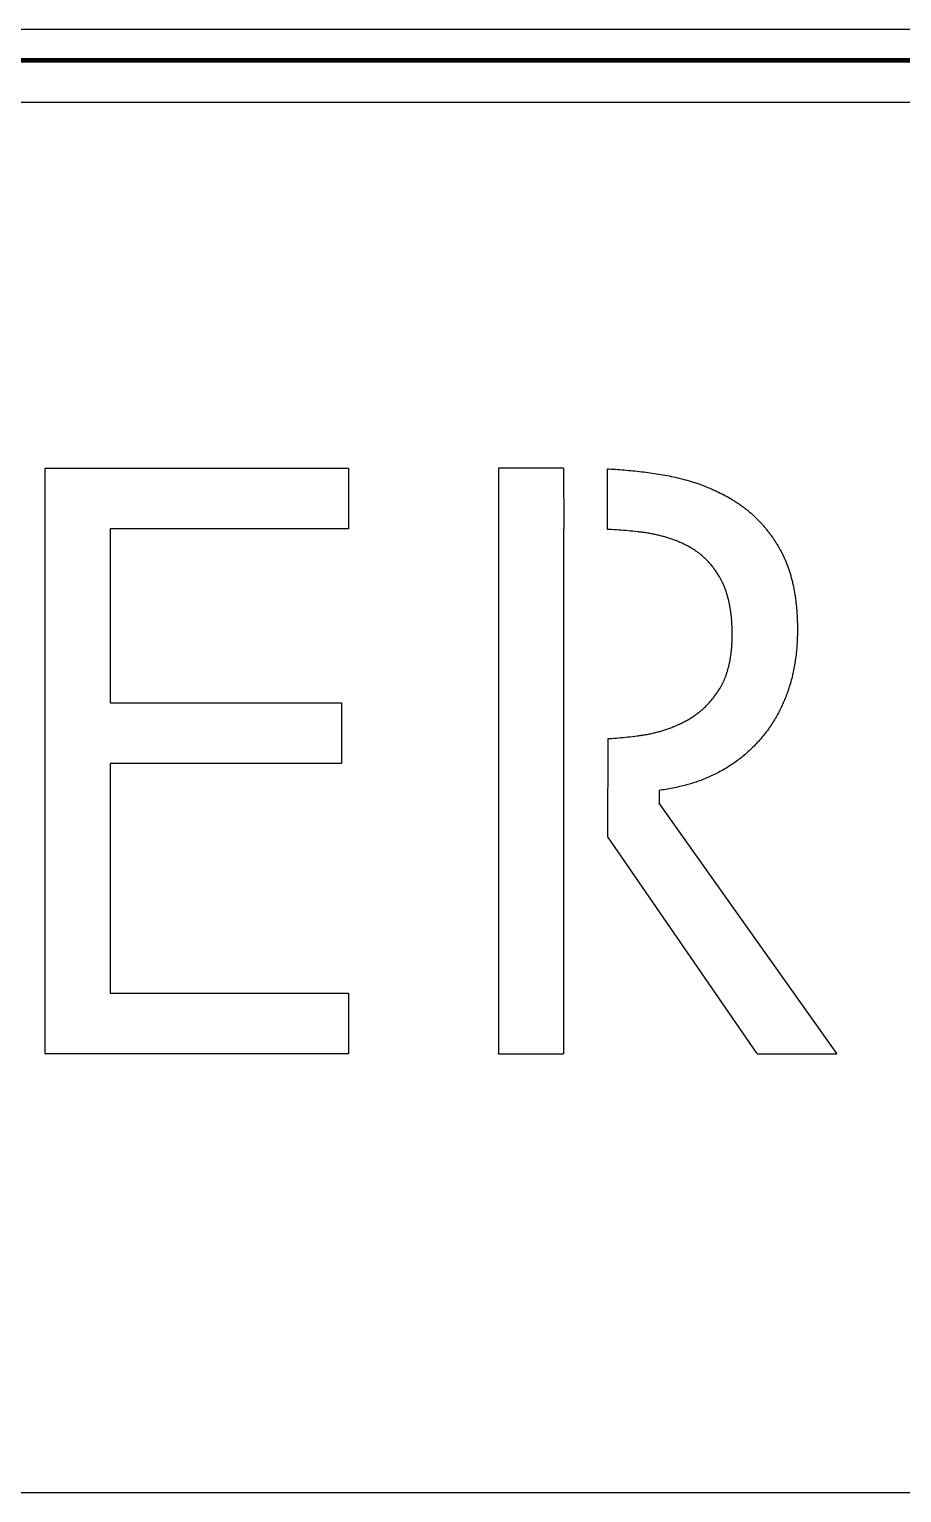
# Model space of a CAD drawing. Header units: millimetres. Extents: x 153 to 4750, y 92 to 3343.
# Drawn here: x 1458.8 to 1518.4, y 1818.6 to 1918.6 of the extents above; entities that cross this region are included whole.
import ezdxf

# ---------------------------------------------------------------- set-up
doc = ezdxf.new("R2010")
doc.units = ezdxf.units.MM

msp = doc.modelspace()

# ---------------------------------------------------------------- linework, layer by layer
for p, q in [((1320.381, 1918.616), (1738.381, 1918.616)), ((1702.063, 1916.6), (1356.7, 1916.6)), ((1356.801, 1916.554), (1701.961, 1916.554)), ((1356.968, 1916.478), (1701.795, 1916.478)), ((1701.566, 1916.374), (1357.197, 1916.374)), ((1699.304, 1913.616), (1359.459, 1913.616)), ((1459.876, 1888.616), (1480.619, 1888.616)), ((1459.876, 1848.616), (1459.876, 1888.616)), ((1480.619, 1888.616), (1480.619, 1884.478)), ((1490.858, 1888.612), (1490.89, 1888.616)), ((1490.858, 1888.612), (1490.858, 1848.643)), ((1495.292, 1888.616), (1490.89, 1888.616)), ((1495.292, 1888.616), (1495.314, 1884.477)), ((1498.314, 1888.576), (1498.385, 1888.573)), ((1498.314, 1884.439), (1498.314, 1888.576)), ((1498.385, 1888.573), (1498.538, 1888.565)), ((1498.538, 1888.565), (1498.69, 1888.556)), ((1498.69, 1888.556), (1498.842, 1888.547)), ((1498.842, 1888.547), (1498.993, 1888.537)), ((1498.993, 1888.537), (1499.144, 1888.526)), ((1499.144, 1888.526), (1499.295, 1888.515)), ((1499.295, 1888.515), (1499.445, 1888.503)), ((1499.445, 1888.503), (1499.595, 1888.49)), ((1499.595, 1888.49), (1499.745, 1888.477)), ((1499.745, 1888.477), (1499.894, 1888.463)), ((1499.894, 1888.463), (1500.043, 1888.448)), ((1500.043, 1888.448), (1500.191, 1888.433)), ((1500.191, 1888.433), (1500.339, 1888.417)), ((1500.339, 1888.417), (1500.487, 1888.4)), ((1500.487, 1888.4), (1500.635, 1888.382)), ((1500.635, 1888.382), (1500.782, 1888.364)), ((1500.782, 1888.364), (1500.928, 1888.346)), ((1500.928, 1888.346), (1501.075, 1888.326)), ((1501.075, 1888.326), (1501.221, 1888.306)), ((1501.221, 1888.306), (1501.367, 1888.285)), ((1501.367, 1888.285), (1501.512, 1888.264)), ((1501.512, 1888.264), (1501.657, 1888.242)), ((1501.657, 1888.242), (1501.801, 1888.219)), ((1501.801, 1888.219), (1501.946, 1888.196)), ((1501.946, 1888.196), (1502.09, 1888.172)), ((1502.09, 1888.172), (1502.233, 1888.147)), ((1502.233, 1888.147), (1502.376, 1888.121)), ((1502.376, 1888.121), (1502.517, 1888.093)), ((1502.517, 1888.093), (1502.658, 1888.065)), ((1502.658, 1888.065), (1502.798, 1888.036)), ((1502.798, 1888.036), (1502.937, 1888.005)), ((1502.937, 1888.005), (1503.075, 1887.973)), ((1503.075, 1887.973), (1503.212, 1887.94)), ((1503.212, 1887.94), (1503.349, 1887.906)), ((1503.349, 1887.906), (1503.484, 1887.871)), ((1503.484, 1887.871), (1503.619, 1887.834)), ((1503.619, 1887.834), (1503.753, 1887.797)), ((1503.753, 1887.797), (1503.886, 1887.758)), ((1503.886, 1887.758), (1504.018, 1887.718)), ((1504.018, 1887.718), (1504.149, 1887.677)), ((1504.149, 1887.677), (1504.279, 1887.635)), ((1504.279, 1887.635), (1504.409, 1887.592)), ((1504.409, 1887.592), (1504.537, 1887.547)), ((1504.537, 1887.547), (1504.665, 1887.501)), ((1504.665, 1887.501), (1504.792, 1887.455)), ((1504.792, 1887.455), (1504.918, 1887.407)), ((1504.918, 1887.407), (1505.043, 1887.358)), ((1505.043, 1887.358), (1505.167, 1887.308)), ((1505.167, 1887.308), (1505.291, 1887.256)), ((1505.291, 1887.256), (1505.413, 1887.204)), ((1505.413, 1887.204), (1505.535, 1887.15)), ((1505.535, 1887.15), (1505.655, 1887.095)), ((1505.655, 1887.095), (1505.775, 1887.039)), ((1505.775, 1887.039), (1505.894, 1886.982)), ((1505.894, 1886.982), (1506.012, 1886.924)), ((1506.012, 1886.924), (1506.13, 1886.865)), ((1506.13, 1886.865), (1506.246, 1886.804)), ((1506.246, 1886.804), (1506.362, 1886.742)), ((1506.362, 1886.742), (1506.476, 1886.679)), ((1506.476, 1886.679), (1506.59, 1886.615)), ((1506.59, 1886.615), (1506.703, 1886.55)), ((1506.703, 1886.55), (1506.815, 1886.484)), ((1506.815, 1886.484), (1506.871, 1886.45)), ((1506.871, 1886.45), (1506.926, 1886.416)), ((1506.926, 1886.416), (1506.981, 1886.382)), ((1506.981, 1886.382), (1507.035, 1886.347)), ((1507.035, 1886.347), (1507.09, 1886.312)), ((1507.09, 1886.312), (1507.144, 1886.277)), ((1507.144, 1886.277), (1507.198, 1886.241)), ((1507.198, 1886.241), (1507.251, 1886.205)), ((1507.251, 1886.205), (1507.304, 1886.169)), ((1507.304, 1886.169), (1507.357, 1886.132)), ((1507.357, 1886.132), (1507.41, 1886.095)), ((1507.41, 1886.095), (1507.462, 1886.057)), ((1507.462, 1886.057), (1507.514, 1886.019)), ((1507.514, 1886.019), (1507.565, 1885.981)), ((1507.565, 1885.981), (1507.617, 1885.943)), ((1507.617, 1885.943), (1507.668, 1885.904)), ((1507.668, 1885.904), (1507.718, 1885.865)), ((1507.718, 1885.865), (1507.769, 1885.825)), ((1507.769, 1885.825), (1507.819, 1885.785)), ((1507.819, 1885.785), (1507.868, 1885.745)), ((1507.868, 1885.745), (1507.918, 1885.705)), ((1507.918, 1885.705), (1507.967, 1885.664)), ((1507.967, 1885.664), (1508.016, 1885.622)), ((1508.016, 1885.622), (1508.064, 1885.581)), ((1508.064, 1885.581), (1508.113, 1885.539)), ((1508.113, 1885.539), (1508.161, 1885.496)), ((1508.161, 1885.496), (1508.208, 1885.454)), ((1508.208, 1885.454), (1508.255, 1885.411)), ((1508.255, 1885.411), (1508.302, 1885.367)), ((1508.302, 1885.367), (1508.349, 1885.324)), ((1508.349, 1885.324), (1508.396, 1885.28)), ((1508.396, 1885.28), (1508.442, 1885.235)), ((1508.442, 1885.235), (1508.487, 1885.191)), ((1508.487, 1885.191), (1508.533, 1885.145)), ((1508.533, 1885.145), (1508.578, 1885.1)), ((1508.578, 1885.1), (1508.623, 1885.054)), ((1508.623, 1885.054), (1508.667, 1885.008)), ((1508.667, 1885.008), (1508.712, 1884.962)), ((1480.619, 1884.478), (1464.333, 1884.478)), ((1464.333, 1884.478), (1464.333, 1872.594)), ((1495.314, 1866.175), (1495.314, 1884.477)), ((1498.414, 1884.435), (1498.314, 1884.439)), ((1498.579, 1884.426), (1498.414, 1884.435)), ((1498.744, 1884.417), (1498.579, 1884.426)), ((1498.909, 1884.407), (1498.744, 1884.417)), ((1499.072, 1884.396), (1498.909, 1884.407)), ((1499.235, 1884.384), (1499.072, 1884.396)), ((1499.398, 1884.371), (1499.235, 1884.384)), ((1499.559, 1884.358), (1499.398, 1884.371)), ((1499.72, 1884.344), (1499.559, 1884.358)), ((1499.88, 1884.329), (1499.72, 1884.344)), ((1500.04, 1884.314), (1499.88, 1884.329)), ((1500.199, 1884.297), (1500.04, 1884.314)), ((1500.357, 1884.28), (1500.199, 1884.297)), ((1500.436, 1884.271), (1500.357, 1884.28)), ((1500.515, 1884.262), (1500.436, 1884.271)), ((1500.593, 1884.253), (1500.515, 1884.262)), ((1500.671, 1884.243), (1500.593, 1884.253)), ((1500.748, 1884.232), (1500.671, 1884.243)), ((1500.825, 1884.221), (1500.748, 1884.232)), ((1500.902, 1884.21), (1500.825, 1884.221)), ((1500.978, 1884.198), (1500.902, 1884.21)), ((1501.054, 1884.186), (1500.978, 1884.198)), ((1501.13, 1884.173), (1501.054, 1884.186)), ((1501.205, 1884.16), (1501.13, 1884.173)), ((1501.28, 1884.146), (1501.205, 1884.16)), ((1501.354, 1884.132), (1501.28, 1884.146)), ((1501.428, 1884.117), (1501.354, 1884.132)), ((1501.502, 1884.102), (1501.428, 1884.117)), ((1501.575, 1884.086), (1501.502, 1884.102)), ((1501.648, 1884.07), (1501.575, 1884.086)), ((1501.72, 1884.054), (1501.648, 1884.07)), ((1501.792, 1884.037), (1501.72, 1884.054)), ((1501.864, 1884.019), (1501.792, 1884.037)), ((1501.935, 1884.002), (1501.864, 1884.019)), ((1502.006, 1883.983), (1501.935, 1884.002)), ((1508.712, 1884.962), (1508.756, 1884.915)), ((1508.756, 1884.915), (1508.799, 1884.868)), ((1508.799, 1884.868), (1508.842, 1884.82)), ((1508.842, 1884.82), (1508.885, 1884.772)), ((1508.885, 1884.772), (1508.928, 1884.724)), ((1508.928, 1884.724), (1508.971, 1884.676)), ((1508.971, 1884.676), (1509.013, 1884.627)), ((1509.013, 1884.627), (1509.054, 1884.577)), ((1509.054, 1884.577), (1509.096, 1884.528)), ((1509.096, 1884.528), (1509.137, 1884.478)), ((1509.137, 1884.478), (1509.178, 1884.428)), ((1509.178, 1884.428), (1509.218, 1884.377)), ((1509.218, 1884.377), (1509.259, 1884.326)), ((1509.259, 1884.326), (1509.299, 1884.275)), ((1509.299, 1884.275), (1509.338, 1884.223)), ((1509.338, 1884.223), (1509.378, 1884.171)), ((1509.378, 1884.171), (1509.417, 1884.119)), ((1509.417, 1884.119), (1509.455, 1884.066)), ((1509.455, 1884.066), (1509.494, 1884.013)), ((1509.494, 1884.013), (1509.532, 1883.959)), ((1502.077, 1883.964), (1502.006, 1883.983)), ((1502.147, 1883.945), (1502.077, 1883.964)), ((1502.216, 1883.925), (1502.147, 1883.945)), ((1502.286, 1883.905), (1502.216, 1883.925)), ((1502.355, 1883.884), (1502.286, 1883.905)), ((1502.423, 1883.863), (1502.355, 1883.884)), ((1502.491, 1883.842), (1502.423, 1883.863)), ((1502.559, 1883.82), (1502.491, 1883.842)), ((1502.626, 1883.797), (1502.559, 1883.82)), ((1502.693, 1883.774), (1502.626, 1883.797)), ((1502.76, 1883.751), (1502.693, 1883.774)), ((1502.826, 1883.727), (1502.76, 1883.751)), ((1502.892, 1883.702), (1502.826, 1883.727)), ((1502.957, 1883.677), (1502.892, 1883.702)), ((1503.022, 1883.652), (1502.957, 1883.677)), ((1503.087, 1883.626), (1503.022, 1883.652)), ((1503.151, 1883.6), (1503.087, 1883.626)), ((1503.215, 1883.573), (1503.151, 1883.6)), ((1503.278, 1883.546), (1503.215, 1883.573)), ((1503.341, 1883.518), (1503.278, 1883.546)), ((1503.404, 1883.49), (1503.341, 1883.518)), ((1503.466, 1883.462), (1503.404, 1883.49)), ((1503.528, 1883.433), (1503.466, 1883.462)), ((1503.589, 1883.403), (1503.528, 1883.433)), ((1503.651, 1883.373), (1503.589, 1883.403)), ((1503.711, 1883.343), (1503.651, 1883.373)), ((1503.771, 1883.312), (1503.711, 1883.343)), ((1503.831, 1883.28), (1503.771, 1883.312)), ((1503.89, 1883.248), (1503.831, 1883.28)), ((1503.949, 1883.214), (1503.89, 1883.248)), ((1504.007, 1883.181), (1503.949, 1883.214)), ((1504.065, 1883.146), (1504.007, 1883.181)), ((1504.122, 1883.111), (1504.065, 1883.146)), ((1504.179, 1883.075), (1504.122, 1883.111)), ((1504.235, 1883.039), (1504.179, 1883.075)), ((1504.29, 1883.002), (1504.235, 1883.039)), ((1504.345, 1882.964), (1504.29, 1883.002)), ((1509.532, 1883.959), (1509.57, 1883.906)), ((1509.57, 1883.906), (1509.607, 1883.851)), ((1509.607, 1883.851), (1509.644, 1883.797)), ((1509.644, 1883.797), (1509.681, 1883.742)), ((1509.681, 1883.742), (1509.718, 1883.687)), ((1509.718, 1883.687), (1509.754, 1883.632)), ((1509.754, 1883.632), (1509.79, 1883.576)), ((1509.79, 1883.576), (1509.826, 1883.52)), ((1509.826, 1883.52), (1509.861, 1883.463)), ((1509.861, 1883.463), (1509.896, 1883.406)), ((1509.896, 1883.406), (1509.931, 1883.349)), ((1509.931, 1883.349), (1509.965, 1883.291)), ((1509.965, 1883.291), (1509.999, 1883.233)), ((1509.999, 1883.233), (1510.033, 1883.175)), ((1510.033, 1883.175), (1510.067, 1883.116)), ((1510.067, 1883.116), (1510.1, 1883.057)), ((1510.1, 1883.057), (1510.132, 1882.998)), ((1504.4, 1882.925), (1504.345, 1882.964)), ((1504.454, 1882.886), (1504.4, 1882.925)), ((1504.508, 1882.846), (1504.454, 1882.886)), ((1504.561, 1882.806), (1504.508, 1882.846)), ((1504.613, 1882.764), (1504.561, 1882.806)), ((1504.665, 1882.722), (1504.613, 1882.764)), ((1504.717, 1882.68), (1504.665, 1882.722)), ((1504.768, 1882.636), (1504.717, 1882.68)), ((1504.818, 1882.592), (1504.768, 1882.636)), ((1504.868, 1882.548), (1504.818, 1882.592)), ((1504.918, 1882.502), (1504.868, 1882.548)), ((1504.966, 1882.456), (1504.918, 1882.502)), ((1505.015, 1882.409), (1504.966, 1882.456)), ((1505.063, 1882.362), (1505.015, 1882.409)), ((1505.11, 1882.314), (1505.063, 1882.362)), ((1505.157, 1882.265), (1505.11, 1882.314)), ((1505.203, 1882.216), (1505.157, 1882.265)), ((1505.249, 1882.165), (1505.203, 1882.216)), ((1505.295, 1882.114), (1505.249, 1882.165)), ((1505.339, 1882.063), (1505.295, 1882.114)), ((1505.384, 1882.011), (1505.339, 1882.063)), ((1505.428, 1881.958), (1505.384, 1882.011)), ((1510.132, 1882.998), (1510.164, 1882.938)), ((1510.164, 1882.938), (1510.196, 1882.877)), ((1510.196, 1882.877), (1510.227, 1882.817)), ((1510.227, 1882.817), (1510.258, 1882.755)), ((1510.258, 1882.755), (1510.288, 1882.693)), ((1510.288, 1882.693), (1510.318, 1882.631)), ((1510.318, 1882.631), (1510.348, 1882.568)), ((1510.348, 1882.568), (1510.377, 1882.505)), ((1510.377, 1882.505), (1510.405, 1882.441)), ((1510.405, 1882.441), (1510.433, 1882.377)), ((1510.433, 1882.377), (1510.461, 1882.312)), ((1510.461, 1882.312), (1510.488, 1882.247)), ((1510.488, 1882.247), (1510.515, 1882.182)), ((1510.515, 1882.182), (1510.541, 1882.116)), ((1510.541, 1882.116), (1510.567, 1882.049)), ((1510.567, 1882.049), (1510.592, 1881.982)), ((1505.471, 1881.904), (1505.428, 1881.958)), ((1505.514, 1881.85), (1505.471, 1881.904)), ((1505.556, 1881.795), (1505.514, 1881.85)), ((1505.598, 1881.739), (1505.556, 1881.795)), ((1505.639, 1881.683), (1505.598, 1881.739)), ((1505.68, 1881.626), (1505.639, 1881.683)), ((1505.72, 1881.568), (1505.68, 1881.626)), ((1505.759, 1881.51), (1505.72, 1881.568)), ((1505.799, 1881.451), (1505.759, 1881.51)), ((1505.837, 1881.391), (1505.799, 1881.451)), ((1505.876, 1881.33), (1505.837, 1881.391)), ((1505.913, 1881.269), (1505.876, 1881.33)), ((1505.95, 1881.207), (1505.913, 1881.269)), ((1505.987, 1881.145), (1505.95, 1881.207)), ((1506.005, 1881.113), (1505.987, 1881.145)), ((1506.023, 1881.081), (1506.005, 1881.113)), ((1506.04, 1881.049), (1506.023, 1881.081)), ((1506.058, 1881.017), (1506.04, 1881.049)), ((1506.075, 1880.985), (1506.058, 1881.017)), ((1510.592, 1881.982), (1510.617, 1881.915)), ((1510.617, 1881.915), (1510.641, 1881.847)), ((1510.641, 1881.847), (1510.665, 1881.778)), ((1510.665, 1881.778), (1510.689, 1881.71)), ((1510.689, 1881.71), (1510.712, 1881.64)), ((1510.712, 1881.64), (1510.734, 1881.571)), ((1510.734, 1881.571), (1510.756, 1881.5)), ((1510.756, 1881.5), (1510.778, 1881.43)), ((1510.778, 1881.43), (1510.799, 1881.358)), ((1510.799, 1881.358), (1510.82, 1881.287)), ((1510.82, 1881.287), (1510.84, 1881.215)), ((1510.84, 1881.215), (1510.86, 1881.142)), ((1510.86, 1881.142), (1510.88, 1881.069)), ((1510.88, 1881.069), (1510.898, 1880.996)), ((1506.092, 1880.952), (1506.075, 1880.985)), ((1506.109, 1880.919), (1506.092, 1880.952)), ((1506.125, 1880.886), (1506.109, 1880.919)), ((1506.142, 1880.852), (1506.125, 1880.886)), ((1506.158, 1880.819), (1506.142, 1880.852)), ((1506.174, 1880.785), (1506.158, 1880.819)), ((1506.19, 1880.751), (1506.174, 1880.785)), ((1506.206, 1880.716), (1506.19, 1880.751)), ((1506.221, 1880.682), (1506.206, 1880.716)), ((1506.236, 1880.647), (1506.221, 1880.682)), ((1506.252, 1880.612), (1506.236, 1880.647)), ((1506.266, 1880.577), (1506.252, 1880.612)), ((1506.281, 1880.541), (1506.266, 1880.577)), ((1506.296, 1880.506), (1506.281, 1880.541)), ((1506.31, 1880.47), (1506.296, 1880.506)), ((1506.324, 1880.434), (1506.31, 1880.47)), ((1506.338, 1880.397), (1506.324, 1880.434)), ((1506.352, 1880.361), (1506.338, 1880.397)), ((1506.365, 1880.324), (1506.352, 1880.361)), ((1506.379, 1880.287), (1506.365, 1880.324)), ((1506.392, 1880.25), (1506.379, 1880.287)), ((1506.405, 1880.212), (1506.392, 1880.25)), ((1506.417, 1880.175), (1506.405, 1880.212)), ((1506.43, 1880.137), (1506.417, 1880.175)), ((1506.442, 1880.099), (1506.43, 1880.137)), ((1506.454, 1880.06), (1506.442, 1880.099)), ((1506.466, 1880.022), (1506.454, 1880.06)), ((1506.478, 1879.983), (1506.466, 1880.022)), ((1510.898, 1880.996), (1510.917, 1880.922)), ((1510.917, 1880.922), (1510.935, 1880.847)), ((1510.935, 1880.847), (1510.952, 1880.772)), ((1510.952, 1880.772), (1510.97, 1880.697)), ((1510.97, 1880.697), (1510.986, 1880.621)), ((1510.986, 1880.621), (1511.002, 1880.545)), ((1511.002, 1880.545), (1511.018, 1880.468)), ((1511.018, 1880.468), (1511.033, 1880.391)), ((1511.033, 1880.391), (1511.048, 1880.313)), ((1511.048, 1880.313), (1511.063, 1880.235)), ((1511.063, 1880.235), (1511.077, 1880.156)), ((1511.077, 1880.156), (1511.09, 1880.077)), ((1511.09, 1880.077), (1511.103, 1879.998)), ((1506.49, 1879.944), (1506.478, 1879.983)), ((1506.501, 1879.904), (1506.49, 1879.944)), ((1506.512, 1879.865), (1506.501, 1879.904)), ((1506.523, 1879.825), (1506.512, 1879.865)), ((1506.534, 1879.785), (1506.523, 1879.825)), ((1506.545, 1879.745), (1506.534, 1879.785)), ((1506.555, 1879.705), (1506.545, 1879.745)), ((1506.565, 1879.664), (1506.555, 1879.705)), ((1506.575, 1879.623), (1506.565, 1879.664)), ((1506.585, 1879.582), (1506.575, 1879.623)), ((1506.595, 1879.541), (1506.585, 1879.582)), ((1506.604, 1879.499), (1506.595, 1879.541)), ((1506.613, 1879.457), (1506.604, 1879.499)), ((1506.622, 1879.415), (1506.613, 1879.457)), ((1506.631, 1879.373), (1506.622, 1879.415)), ((1506.64, 1879.331), (1506.631, 1879.373)), ((1506.648, 1879.288), (1506.64, 1879.331)), ((1506.656, 1879.245), (1506.648, 1879.288)), ((1506.664, 1879.202), (1506.656, 1879.245)), ((1506.672, 1879.159), (1506.664, 1879.202)), ((1506.68, 1879.115), (1506.672, 1879.159)), ((1506.687, 1879.071), (1506.68, 1879.115)), ((1506.695, 1879.027), (1506.687, 1879.071)), ((1506.702, 1878.983), (1506.695, 1879.027)), ((1511.103, 1879.998), (1511.116, 1879.918)), ((1511.116, 1879.918), (1511.128, 1879.837)), ((1511.128, 1879.837), (1511.139, 1879.756)), ((1511.139, 1879.756), (1511.151, 1879.675)), ((1511.151, 1879.675), (1511.161, 1879.593)), ((1511.161, 1879.593), (1511.172, 1879.51)), ((1511.172, 1879.51), (1511.181, 1879.428)), ((1511.181, 1879.428), (1511.191, 1879.344)), ((1511.191, 1879.344), (1511.2, 1879.261)), ((1511.2, 1879.261), (1511.208, 1879.176)), ((1511.208, 1879.176), (1511.216, 1879.092)), ((1511.216, 1879.092), (1511.224, 1879.007)), ((1511.224, 1879.007), (1511.231, 1878.921)), ((1506.709, 1878.938), (1506.702, 1878.983)), ((1506.715, 1878.894), (1506.709, 1878.938)), ((1506.722, 1878.849), (1506.715, 1878.894)), ((1506.728, 1878.804), (1506.722, 1878.849)), ((1506.734, 1878.758), (1506.728, 1878.804)), ((1506.74, 1878.713), (1506.734, 1878.758)), ((1506.746, 1878.667), (1506.74, 1878.713)), ((1506.751, 1878.621), (1506.746, 1878.667)), ((1506.757, 1878.574), (1506.751, 1878.621)), ((1506.762, 1878.528), (1506.757, 1878.574)), ((1506.767, 1878.481), (1506.762, 1878.528)), ((1506.771, 1878.434), (1506.767, 1878.481)), ((1506.776, 1878.387), (1506.771, 1878.434)), ((1506.78, 1878.34), (1506.776, 1878.387)), ((1506.784, 1878.292), (1506.78, 1878.34)), ((1506.788, 1878.244), (1506.784, 1878.292)), ((1506.792, 1878.196), (1506.788, 1878.244)), ((1506.796, 1878.148), (1506.792, 1878.196)), ((1506.799, 1878.099), (1506.796, 1878.148)), ((1506.802, 1878.05), (1506.799, 1878.099)), ((1506.805, 1878.001), (1506.802, 1878.05)), ((1506.808, 1877.952), (1506.805, 1878.001)), ((1511.231, 1878.921), (1511.237, 1878.835)), ((1511.237, 1878.835), (1511.243, 1878.748)), ((1511.243, 1878.748), (1511.249, 1878.661)), ((1511.249, 1878.661), (1511.254, 1878.574)), ((1511.254, 1878.574), (1511.259, 1878.486)), ((1511.259, 1878.486), (1511.263, 1878.398)), ((1511.263, 1878.398), (1511.267, 1878.309)), ((1511.267, 1878.309), (1511.271, 1878.219)), ((1511.271, 1878.219), (1511.274, 1878.13)), ((1511.274, 1878.13), (1511.276, 1878.039)), ((1511.276, 1878.039), (1511.278, 1877.949)), ((1506.81, 1877.903), (1506.808, 1877.952)), ((1506.813, 1877.853), (1506.81, 1877.903)), ((1506.815, 1877.803), (1506.813, 1877.853)), ((1506.817, 1877.753), (1506.815, 1877.803)), ((1506.819, 1877.702), (1506.817, 1877.753)), ((1506.82, 1877.652), (1506.819, 1877.702)), ((1506.822, 1877.601), (1506.82, 1877.652)), ((1506.823, 1877.55), (1506.822, 1877.601)), ((1506.824, 1877.499), (1506.823, 1877.55)), ((1506.823, 1876.992), (1506.824, 1877.041)), ((1506.825, 1877.447), (1506.824, 1877.499)), ((1506.824, 1877.041), (1506.825, 1877.091)), ((1506.825, 1877.395), (1506.825, 1877.447)), ((1506.826, 1877.344), (1506.825, 1877.395)), ((1506.825, 1877.14), (1506.826, 1877.19)), ((1506.825, 1877.091), (1506.825, 1877.14)), ((1506.826, 1877.291), (1506.826, 1877.344)), ((1506.826, 1877.24), (1506.826, 1877.291)), ((1506.826, 1877.19), (1506.826, 1877.24)), ((1511.274, 1877.076), (1511.269, 1876.951)), ((1511.277, 1877.201), (1511.274, 1877.076)), ((1511.28, 1877.327), (1511.277, 1877.201)), ((1511.278, 1877.949), (1511.28, 1877.857)), ((1511.28, 1877.857), (1511.281, 1877.766)), ((1511.281, 1877.454), (1511.28, 1877.327)), ((1511.281, 1877.766), (1511.282, 1877.674)), ((1511.282, 1877.581), (1511.281, 1877.454)), ((1511.282, 1877.674), (1511.282, 1877.581)), ((1506.75, 1875.966), (1506.755, 1876.011)), ((1506.755, 1876.011), (1506.76, 1876.055)), ((1506.76, 1876.055), (1506.765, 1876.1)), ((1506.765, 1876.1), (1506.77, 1876.145)), ((1506.77, 1876.145), (1506.775, 1876.19)), ((1506.775, 1876.19), (1506.779, 1876.236)), ((1506.779, 1876.236), (1506.783, 1876.282)), ((1506.783, 1876.282), (1506.788, 1876.327)), ((1506.788, 1876.327), (1506.791, 1876.374)), ((1506.791, 1876.374), (1506.795, 1876.42)), ((1506.795, 1876.42), (1506.798, 1876.466)), ((1506.798, 1876.466), (1506.802, 1876.513)), ((1506.802, 1876.513), (1506.805, 1876.56)), ((1506.805, 1876.56), (1506.807, 1876.607)), ((1506.807, 1876.607), (1506.81, 1876.655)), ((1506.81, 1876.655), (1506.813, 1876.702)), ((1506.813, 1876.702), (1506.815, 1876.75)), ((1506.815, 1876.75), (1506.817, 1876.798)), ((1506.817, 1876.798), (1506.819, 1876.846)), ((1506.819, 1876.846), (1506.82, 1876.895)), ((1506.82, 1876.895), (1506.822, 1876.943)), ((1506.822, 1876.943), (1506.823, 1876.992)), ((1511.21, 1876.095), (1511.197, 1875.975)), ((1511.221, 1876.215), (1511.21, 1876.095)), ((1511.232, 1876.336), (1511.221, 1876.215)), ((1511.241, 1876.458), (1511.232, 1876.336)), ((1511.25, 1876.58), (1511.241, 1876.458)), ((1511.257, 1876.703), (1511.25, 1876.58)), ((1511.264, 1876.827), (1511.257, 1876.703)), ((1511.269, 1876.951), (1511.264, 1876.827)), ((1506.558, 1874.966), (1506.568, 1875.005)), ((1506.568, 1875.005), (1506.579, 1875.044)), ((1506.579, 1875.044), (1506.588, 1875.084)), ((1506.588, 1875.084), (1506.598, 1875.124)), ((1506.598, 1875.124), (1506.608, 1875.164)), ((1506.608, 1875.164), (1506.617, 1875.204)), ((1506.617, 1875.204), (1506.626, 1875.245)), ((1506.626, 1875.245), (1506.635, 1875.285)), ((1506.635, 1875.285), (1506.644, 1875.326)), ((1506.644, 1875.326), (1506.652, 1875.368)), ((1506.652, 1875.368), (1506.66, 1875.409)), ((1506.66, 1875.409), (1506.668, 1875.451)), ((1506.668, 1875.451), (1506.676, 1875.492)), ((1506.676, 1875.492), (1506.684, 1875.534)), ((1506.684, 1875.534), (1506.691, 1875.577)), ((1506.691, 1875.577), (1506.699, 1875.619)), ((1506.699, 1875.619), (1506.706, 1875.662)), ((1506.706, 1875.662), (1506.713, 1875.705)), ((1506.713, 1875.705), (1506.719, 1875.748)), ((1506.719, 1875.748), (1506.726, 1875.791)), ((1506.726, 1875.791), (1506.732, 1875.835)), ((1506.732, 1875.835), (1506.738, 1875.878)), ((1506.738, 1875.878), (1506.744, 1875.922)), ((1506.744, 1875.922), (1506.75, 1875.966)), ((1511.061, 1875.04), (1511.039, 1874.926)), ((1511.082, 1875.155), (1511.061, 1875.04)), ((1511.101, 1875.27), (1511.082, 1875.155)), ((1511.12, 1875.386), (1511.101, 1875.27)), ((1511.137, 1875.503), (1511.12, 1875.386)), ((1511.154, 1875.62), (1511.137, 1875.503)), ((1511.169, 1875.738), (1511.154, 1875.62)), ((1511.184, 1875.856), (1511.169, 1875.738)), ((1511.197, 1875.975), (1511.184, 1875.856)), ((1506.204, 1873.988), (1506.22, 1874.021)), ((1506.22, 1874.021), (1506.235, 1874.055)), ((1506.235, 1874.055), (1506.25, 1874.089)), ((1506.25, 1874.089), (1506.266, 1874.123)), ((1506.266, 1874.123), (1506.281, 1874.157)), ((1506.281, 1874.157), (1506.295, 1874.191)), ((1506.295, 1874.191), (1506.31, 1874.226)), ((1506.31, 1874.226), (1506.324, 1874.261)), ((1506.324, 1874.261), (1506.338, 1874.296)), ((1506.338, 1874.296), (1506.352, 1874.332)), ((1506.352, 1874.332), (1506.366, 1874.367)), ((1506.366, 1874.367), (1506.379, 1874.403)), ((1506.379, 1874.403), (1506.393, 1874.439)), ((1506.393, 1874.439), (1506.406, 1874.475)), ((1506.406, 1874.475), (1506.419, 1874.512)), ((1506.419, 1874.512), (1506.432, 1874.548)), ((1506.432, 1874.548), (1506.444, 1874.585)), ((1506.444, 1874.585), (1506.456, 1874.622)), ((1506.456, 1874.622), (1506.469, 1874.66)), ((1506.469, 1874.66), (1506.48, 1874.697)), ((1506.48, 1874.697), (1506.492, 1874.735)), ((1506.492, 1874.735), (1506.504, 1874.773)), ((1506.504, 1874.773), (1506.515, 1874.811)), ((1506.515, 1874.811), (1506.526, 1874.849)), ((1506.526, 1874.849), (1506.537, 1874.888)), ((1506.537, 1874.888), (1506.548, 1874.927)), ((1506.548, 1874.927), (1506.558, 1874.966)), ((1510.831, 1874.037), (1510.8, 1873.929)), ((1510.861, 1874.146), (1510.831, 1874.037)), ((1510.889, 1874.255), (1510.861, 1874.146)), ((1510.917, 1874.366), (1510.889, 1874.255)), ((1510.943, 1874.476), (1510.917, 1874.366)), ((1510.969, 1874.588), (1510.943, 1874.476)), ((1510.993, 1874.7), (1510.969, 1874.588)), ((1511.017, 1874.813), (1510.993, 1874.7)), ((1511.039, 1874.926), (1511.017, 1874.813)), ((1505.583, 1872.993), (1505.625, 1873.048)), ((1505.625, 1873.048), (1505.667, 1873.104)), ((1505.667, 1873.104), (1505.708, 1873.16)), ((1505.708, 1873.16), (1505.748, 1873.218)), ((1505.748, 1873.218), (1505.788, 1873.275)), ((1505.788, 1873.275), (1505.828, 1873.333)), ((1505.828, 1873.333), (1505.867, 1873.392)), ((1505.867, 1873.392), (1505.905, 1873.452)), ((1505.905, 1873.452), (1505.943, 1873.512)), ((1505.943, 1873.512), (1505.981, 1873.572)), ((1505.981, 1873.572), (1505.999, 1873.603)), ((1505.999, 1873.603), (1506.017, 1873.634)), ((1506.017, 1873.634), (1506.035, 1873.665)), ((1506.035, 1873.665), (1506.053, 1873.696)), ((1506.053, 1873.696), (1506.071, 1873.728)), ((1506.071, 1873.728), (1506.088, 1873.76)), ((1506.088, 1873.76), (1506.105, 1873.791)), ((1506.105, 1873.791), (1506.122, 1873.824)), ((1506.122, 1873.824), (1506.139, 1873.856)), ((1506.139, 1873.856), (1506.155, 1873.889)), ((1506.155, 1873.889), (1506.172, 1873.921)), ((1506.172, 1873.921), (1506.188, 1873.954)), ((1506.188, 1873.954), (1506.204, 1873.988)), ((1510.52, 1873.085), (1510.48, 1872.983)), ((1510.559, 1873.188), (1510.52, 1873.085)), ((1510.596, 1873.292), (1510.559, 1873.188)), ((1510.633, 1873.397), (1510.596, 1873.292)), ((1510.668, 1873.502), (1510.633, 1873.397)), ((1510.703, 1873.608), (1510.668, 1873.502)), ((1510.736, 1873.714), (1510.703, 1873.608)), ((1510.769, 1873.821), (1510.736, 1873.714)), ((1510.8, 1873.929), (1510.769, 1873.821)), ((1464.333, 1872.594), (1480.141, 1872.594)), ((1480.141, 1872.594), (1480.141, 1868.456)), ((1504.581, 1871.967), (1504.634, 1872.01)), ((1504.634, 1872.01), (1504.686, 1872.053)), ((1504.686, 1872.053), (1504.738, 1872.098)), ((1504.738, 1872.098), (1504.789, 1872.142)), ((1504.789, 1872.142), (1504.84, 1872.188)), ((1504.84, 1872.188), (1504.89, 1872.234)), ((1504.89, 1872.234), (1504.94, 1872.28)), ((1504.94, 1872.28), (1504.989, 1872.327)), ((1504.989, 1872.327), (1505.038, 1872.375)), ((1505.038, 1872.375), (1505.086, 1872.423)), ((1505.086, 1872.423), (1505.134, 1872.472)), ((1505.134, 1872.472), (1505.181, 1872.521)), ((1505.181, 1872.521), (1505.228, 1872.571)), ((1505.228, 1872.571), (1505.274, 1872.622)), ((1505.274, 1872.622), (1505.32, 1872.673)), ((1505.32, 1872.673), (1505.365, 1872.725)), ((1505.365, 1872.725), (1505.41, 1872.777)), ((1505.41, 1872.777), (1505.454, 1872.83)), ((1505.454, 1872.83), (1505.498, 1872.884)), ((1505.498, 1872.884), (1505.541, 1872.938)), ((1505.541, 1872.938), (1505.583, 1872.993)), ((1510.079, 1872.088), (1510.03, 1871.992)), ((1510.128, 1872.185), (1510.079, 1872.088)), ((1510.175, 1872.282), (1510.128, 1872.185)), ((1510.222, 1872.38), (1510.175, 1872.282)), ((1510.268, 1872.479), (1510.222, 1872.38)), ((1510.312, 1872.579), (1510.268, 1872.479)), ((1510.356, 1872.679), (1510.312, 1872.579)), ((1510.398, 1872.779), (1510.356, 1872.679)), ((1510.44, 1872.881), (1510.398, 1872.779)), ((1510.48, 1872.983), (1510.44, 1872.881)), ((1502.903, 1870.996), (1502.969, 1871.024)), ((1502.969, 1871.024), (1503.034, 1871.052)), ((1503.034, 1871.052), (1503.098, 1871.08)), ((1503.098, 1871.08), (1503.163, 1871.109)), ((1503.163, 1871.109), (1503.227, 1871.139)), ((1503.227, 1871.139), (1503.29, 1871.169)), ((1503.29, 1871.169), (1503.354, 1871.2)), ((1503.354, 1871.2), (1503.417, 1871.231)), ((1503.417, 1871.231), (1503.479, 1871.262)), ((1503.479, 1871.262), (1503.541, 1871.294)), ((1503.541, 1871.294), (1503.603, 1871.327)), ((1503.603, 1871.327), (1503.665, 1871.36)), ((1503.665, 1871.36), (1503.726, 1871.393)), ((1503.726, 1871.393), (1503.787, 1871.427)), ((1503.787, 1871.427), (1503.847, 1871.462)), ((1503.847, 1871.462), (1503.906, 1871.497)), ((1503.906, 1871.497), (1503.965, 1871.533)), ((1503.965, 1871.533), (1504.024, 1871.57)), ((1504.024, 1871.57), (1504.082, 1871.607)), ((1504.082, 1871.607), (1504.139, 1871.644)), ((1504.139, 1871.644), (1504.196, 1871.683)), ((1504.196, 1871.683), (1504.253, 1871.722)), ((1504.253, 1871.722), (1504.309, 1871.761)), ((1504.309, 1871.761), (1504.364, 1871.801)), ((1504.364, 1871.801), (1504.419, 1871.842)), ((1504.419, 1871.842), (1504.474, 1871.883)), ((1504.474, 1871.883), (1504.527, 1871.925)), ((1504.527, 1871.925), (1504.581, 1871.967)), ((1509.479, 1871.064), (1509.418, 1870.975)), ((1509.538, 1871.154), (1509.479, 1871.064)), ((1509.597, 1871.245), (1509.538, 1871.154)), ((1509.655, 1871.336), (1509.597, 1871.245)), ((1509.711, 1871.428), (1509.655, 1871.336)), ((1509.767, 1871.52), (1509.711, 1871.428)), ((1509.821, 1871.613), (1509.767, 1871.52)), ((1509.875, 1871.707), (1509.821, 1871.613)), ((1509.928, 1871.801), (1509.875, 1871.707)), ((1509.979, 1871.896), (1509.928, 1871.801)), ((1510.03, 1871.992), (1509.979, 1871.896)), ((1498.318, 1863.431), (1498.349, 1870.147)), ((1498.349, 1870.147), (1498.431, 1870.152)), ((1498.431, 1870.152), (1498.591, 1870.162)), ((1498.591, 1870.162), (1498.75, 1870.172)), ((1498.75, 1870.172), (1498.909, 1870.184)), ((1498.909, 1870.184), (1499.067, 1870.197)), ((1499.067, 1870.197), (1499.226, 1870.21)), ((1499.226, 1870.21), (1499.383, 1870.224)), ((1499.383, 1870.224), (1499.541, 1870.24)), ((1499.541, 1870.24), (1499.698, 1870.256)), ((1499.698, 1870.256), (1499.854, 1870.273)), ((1499.854, 1870.273), (1500.011, 1870.29)), ((1500.011, 1870.29), (1500.167, 1870.309)), ((1500.167, 1870.309), (1500.322, 1870.329)), ((1500.322, 1870.329), (1500.4, 1870.339)), ((1500.4, 1870.339), (1500.477, 1870.349)), ((1500.477, 1870.349), (1500.554, 1870.36)), ((1500.554, 1870.36), (1500.631, 1870.372)), ((1500.631, 1870.372), (1500.707, 1870.384)), ((1500.707, 1870.384), (1500.783, 1870.396)), ((1500.783, 1870.396), (1500.858, 1870.409)), ((1500.858, 1870.409), (1500.934, 1870.422)), ((1500.934, 1870.422), (1501.009, 1870.436)), ((1501.009, 1870.436), (1501.083, 1870.451)), ((1501.083, 1870.451), (1501.157, 1870.465)), ((1501.157, 1870.465), (1501.231, 1870.481)), ((1501.231, 1870.481), (1501.305, 1870.497)), ((1501.305, 1870.497), (1501.378, 1870.513)), ((1501.378, 1870.513), (1501.451, 1870.53)), ((1501.451, 1870.53), (1501.524, 1870.547)), ((1501.524, 1870.547), (1501.596, 1870.565)), ((1501.596, 1870.565), (1501.668, 1870.583)), ((1501.668, 1870.583), (1501.739, 1870.602)), ((1501.739, 1870.602), (1501.811, 1870.621)), ((1501.811, 1870.621), (1501.881, 1870.641)), ((1501.881, 1870.641), (1501.952, 1870.661)), ((1501.952, 1870.661), (1502.022, 1870.682)), ((1502.022, 1870.682), (1502.092, 1870.703)), ((1502.092, 1870.703), (1502.161, 1870.725)), ((1502.161, 1870.725), (1502.231, 1870.747)), ((1502.231, 1870.747), (1502.299, 1870.77)), ((1502.299, 1870.77), (1502.368, 1870.793)), ((1502.368, 1870.793), (1502.436, 1870.817)), ((1502.436, 1870.817), (1502.504, 1870.841)), ((1502.504, 1870.841), (1502.571, 1870.865)), ((1502.571, 1870.865), (1502.638, 1870.891)), ((1502.638, 1870.891), (1502.705, 1870.916)), ((1502.705, 1870.916), (1502.771, 1870.942)), ((1502.771, 1870.942), (1502.837, 1870.969)), ((1502.837, 1870.969), (1502.903, 1870.996)), ((1508.686, 1870.035), (1508.613, 1869.953)), ((1508.757, 1870.117), (1508.686, 1870.035)), ((1508.828, 1870.2), (1508.757, 1870.117)), ((1508.898, 1870.284), (1508.828, 1870.2)), ((1508.966, 1870.368), (1508.898, 1870.284)), ((1509.034, 1870.453), (1508.966, 1870.368)), ((1509.1, 1870.538), (1509.034, 1870.453)), ((1509.166, 1870.624), (1509.1, 1870.538)), ((1509.23, 1870.711), (1509.166, 1870.624)), ((1509.294, 1870.798), (1509.23, 1870.711)), ((1509.357, 1870.886), (1509.294, 1870.798)), ((1509.418, 1870.975), (1509.357, 1870.886)), ((1507.682, 1869.045), (1507.599, 1868.976)), ((1507.763, 1869.116), (1507.682, 1869.045)), ((1507.844, 1869.187), (1507.763, 1869.116)), ((1507.925, 1869.259), (1507.844, 1869.187)), ((1508.004, 1869.333), (1507.925, 1869.259)), ((1508.083, 1869.407), (1508.004, 1869.333)), ((1508.161, 1869.482), (1508.083, 1869.407)), ((1508.238, 1869.558), (1508.161, 1869.482)), ((1508.315, 1869.635), (1508.238, 1869.558)), ((1508.39, 1869.714), (1508.315, 1869.635)), ((1508.465, 1869.793), (1508.39, 1869.714)), ((1508.54, 1869.873), (1508.465, 1869.793)), ((1508.613, 1869.953), (1508.54, 1869.873)), ((1480.141, 1868.456), (1464.333, 1868.456)), ((1464.333, 1868.456), (1464.333, 1852.754)), ((1506.273, 1868.048), (1506.179, 1867.994)), ((1506.367, 1868.103), (1506.273, 1868.048)), ((1506.46, 1868.159), (1506.367, 1868.103)), ((1506.552, 1868.216), (1506.46, 1868.159)), ((1506.643, 1868.274), (1506.552, 1868.216)), ((1506.734, 1868.333), (1506.643, 1868.274)), ((1506.824, 1868.393), (1506.734, 1868.333)), ((1506.913, 1868.454), (1506.824, 1868.393)), ((1507.001, 1868.516), (1506.913, 1868.454)), ((1507.089, 1868.579), (1507.001, 1868.516)), ((1507.176, 1868.643), (1507.089, 1868.579)), ((1507.262, 1868.707), (1507.176, 1868.643)), ((1507.347, 1868.773), (1507.262, 1868.707)), ((1507.432, 1868.84), (1507.347, 1868.773)), ((1507.516, 1868.907), (1507.432, 1868.84)), ((1507.599, 1868.976), (1507.516, 1868.907)), ((1503.804, 1867.009), (1503.692, 1866.978)), ((1503.915, 1867.041), (1503.804, 1867.009)), ((1504.026, 1867.075), (1503.915, 1867.041)), ((1504.136, 1867.109), (1504.026, 1867.075)), ((1504.245, 1867.144), (1504.136, 1867.109)), ((1504.353, 1867.18), (1504.245, 1867.144)), ((1504.461, 1867.217), (1504.353, 1867.18)), ((1504.568, 1867.255), (1504.461, 1867.217)), ((1504.674, 1867.294), (1504.568, 1867.255)), ((1504.78, 1867.334), (1504.674, 1867.294)), ((1504.885, 1867.375), (1504.78, 1867.334)), ((1504.989, 1867.417), (1504.885, 1867.375)), ((1505.092, 1867.46), (1504.989, 1867.417)), ((1505.195, 1867.504), (1505.092, 1867.46)), ((1505.296, 1867.548), (1505.195, 1867.504)), ((1505.397, 1867.594), (1505.296, 1867.548)), ((1505.498, 1867.641), (1505.397, 1867.594)), ((1505.597, 1867.688), (1505.498, 1867.641)), ((1505.696, 1867.737), (1505.597, 1867.688)), ((1505.794, 1867.786), (1505.696, 1867.737)), ((1505.891, 1867.837), (1505.794, 1867.786)), ((1505.988, 1867.888), (1505.891, 1867.837)), ((1506.084, 1867.94), (1505.988, 1867.888)), ((1506.179, 1867.994), (1506.084, 1867.94)), ((1495.314, 1866.149), (1495.314, 1866.175)), ((1495.314, 1848.618), (1495.314, 1866.149)), ((1501.833, 1866.61), (1501.829, 1865.739)), ((1501.92, 1866.621), (1501.833, 1866.61)), ((1502.043, 1866.638), (1501.92, 1866.621)), ((1502.166, 1866.656), (1502.043, 1866.638)), ((1502.287, 1866.675), (1502.166, 1866.656)), ((1502.408, 1866.695), (1502.287, 1866.675)), ((1502.529, 1866.716), (1502.408, 1866.695)), ((1502.648, 1866.738), (1502.529, 1866.716)), ((1502.767, 1866.761), (1502.648, 1866.738)), ((1502.885, 1866.785), (1502.767, 1866.761)), ((1503.003, 1866.809), (1502.885, 1866.785)), ((1503.119, 1866.835), (1503.003, 1866.809)), ((1503.235, 1866.862), (1503.119, 1866.835)), ((1503.351, 1866.889), (1503.235, 1866.862)), ((1503.465, 1866.918), (1503.351, 1866.889)), ((1503.579, 1866.947), (1503.465, 1866.918)), ((1503.692, 1866.978), (1503.579, 1866.947)), ((1513.978, 1848.629), (1501.829, 1865.739)), ((1508.504, 1848.643), (1498.318, 1863.431)), ((1464.333, 1852.754), (1480.619, 1852.754)), ((1480.619, 1852.754), (1480.619, 1848.616)), ((1480.619, 1848.616), (1459.876, 1848.616)), ((1490.864, 1848.616), (1490.858, 1848.643)), ((1490.864, 1848.616), (1495.284, 1848.616)), ((1495.314, 1848.618), (1495.284, 1848.616)), ((1508.524, 1848.616), (1508.504, 1848.643)), ((1508.524, 1848.616), (1513.95, 1848.616)), ((1513.978, 1848.629), (1513.95, 1848.616)), ((1724.381, 1818.616), (1334.381, 1818.616))]:
    msp.add_line(p, q)

doc.saveas('drawing.dxf')
